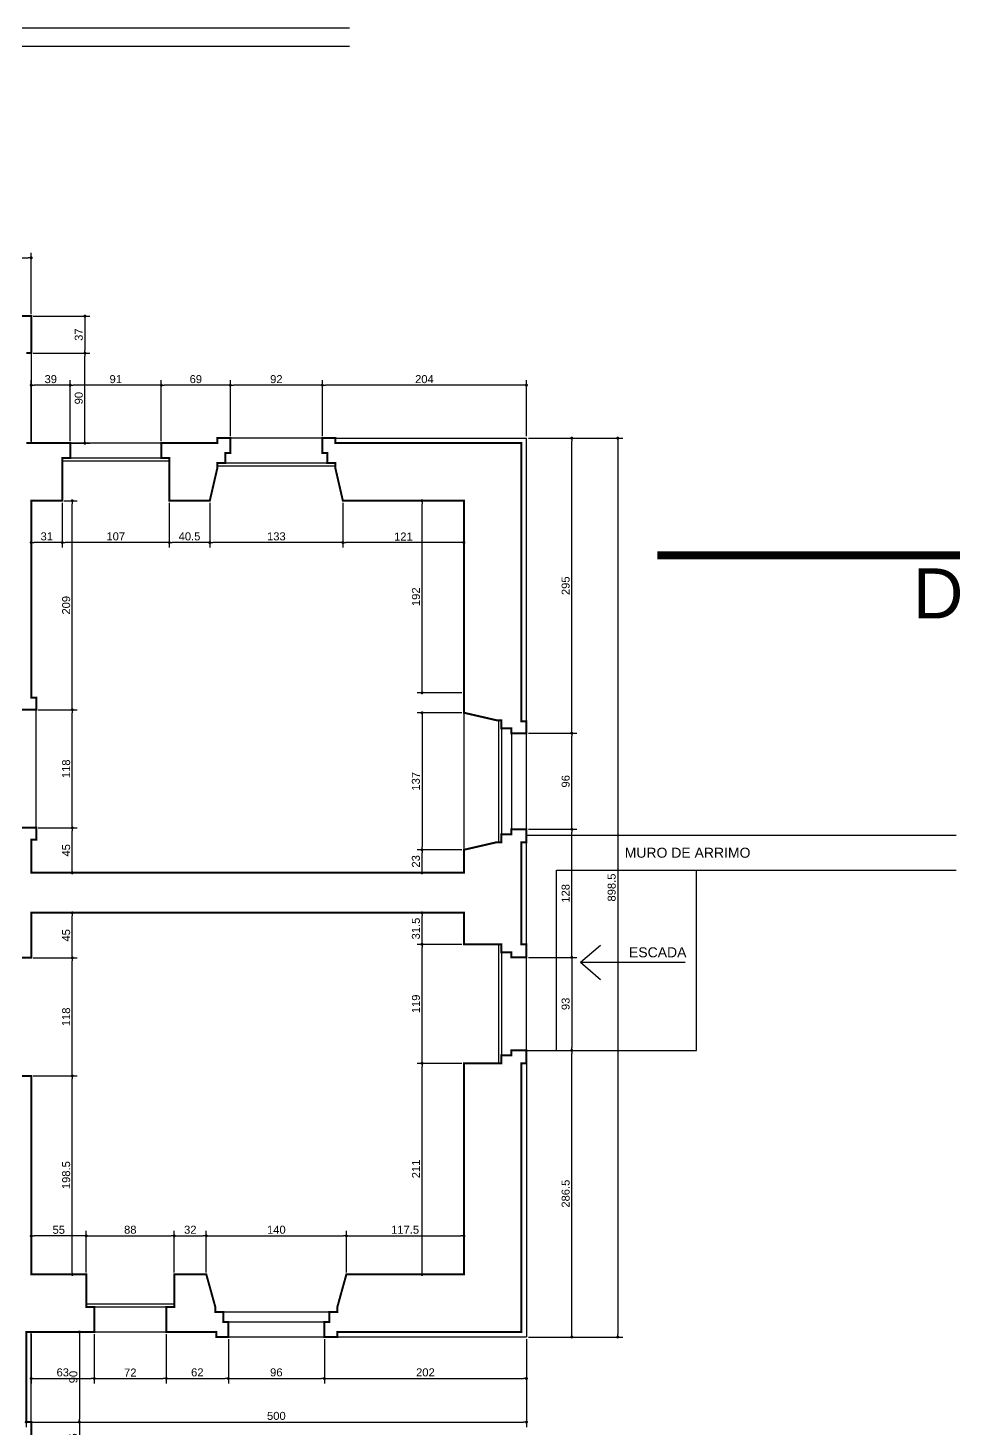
# Model space of a CAD drawing. Extents: x -6873 to 8611, y -8363 to -1732.
# Drawn here: x -4550 to -3615, y -5413 to -4013 of the extents above; entities that cross this region are included whole.
import ezdxf

# ---------------------------------------------------------------- set-up
doc = ezdxf.new("R2010")
doc.units = 0
doc.header["$PDMODE"] = 35
doc.linetypes.add('CENTER2', pattern=[28.575, 19.05, -3.175, 3.175, -3.175])
doc.layers.get('0').update_dxf_attribs({"linetype": 'CONTINUOUS'})
doc.layers.get('DEFPOINTS').update_dxf_attribs({"linetype": 'CONTINUOUS'})
for name, color, linetype in [('COTA', 7, 'CONTINUOUS'), ('PAREDE', 7, 'CONTINUOUS'), ('PAREDE_FINA', 7, 'CONTINUOUS')]:
    doc.layers.add(name, color=color, linetype=linetype)
doc.styles.add('TEXTO', font='ARIAL.TTF')
doc.dimstyles.new('COTA', dxfattribs={"dimtxt": 8, "dimasz": 3, "dimexe": 5, "dimexo": 2, "dimgap": 2, "dimtad": 1, "dimdec": 1, "dimtxsty": 'TEXTO', "dimblk1": 'DOT', "dimblk2": 'DOT', "dimsah": 1, "dimcen": 0, "dimclrd": 256, "dimclre": 256, "dimclrt": 256, "dimazin": 3, "dimtfac": 1, "dimtdec": 4, "dimtmove": 0, "dimatfit": 3, "dimtolj": 1, "dimtzin": 0})

# ---------------------------------------------------------------- blocks, each defined once
blk = doc.blocks.new('_DOT')
at = {"color": 0, "linetype": 'BYBLOCK'}
blk.add_line((-0.5, 0), (-1, 0), dxfattribs=at)
at = {"color": 0, "linetype": 'BYBLOCK', "const_width": 0.5}
blk.add_lwpolyline([(-0.25, 0, 1), (0.25, 0, 1)], format="xyb", close=True, dxfattribs=at)
blk = doc.blocks.new('*D27')
at = {"layer": 'COTA'}
for p, q in [((-4547.1, -5318.7), (-4547.1, -5368.2)), ((-4484.1, -5318.7), (-4484.1, -5368.2)), ((-4544.1, -5363.2), (-4487.1, -5363.2))]:
    blk.add_line(p, q, dxfattribs=at)
at = {"layer": 'DEFPOINTS', "color": 0}
for p in [(-4547.1, -5316.7), (-4484.1, -5316.7), (-4484.1, -5363.2)]:
    blk.add_point(p, dxfattribs=at)
at = {"layer": 'COTA', "xscale": 3, "yscale": 3, "zscale": 3, "rotation": 180}
blk.add_blockref('_DOT', (-4547.1, -5363.2), dxfattribs=at)
at = {"layer": 'COTA', "xscale": 3, "yscale": 3, "zscale": 3}
blk.add_blockref('_DOT', (-4484.1, -5363.2), dxfattribs=at)
at = {"layer": 'COTA', "insert": (-4515.6, -5357.1), "char_height": 8, "attachment_point": 5, "style": 'TEXTO'}
blk.add_mtext('\\A1;63', dxfattribs=at)
blk = doc.blocks.new('*D28')
at = {"layer": 'COTA'}
for p, q in [((-4484.1, -5318.7), (-4484.1, -5368.2)), ((-4412.1, -5318.7), (-4412.1, -5368.2)), ((-4481.1, -5363.2), (-4415.1, -5363.2))]:
    blk.add_line(p, q, dxfattribs=at)
at = {"layer": 'DEFPOINTS', "color": 0}
for p in [(-4484.1, -5316.7), (-4412.1, -5316.7), (-4412.1, -5363.2)]:
    blk.add_point(p, dxfattribs=at)
at = {"layer": 'COTA', "xscale": 3, "yscale": 3, "zscale": 3, "rotation": 180}
blk.add_blockref('_DOT', (-4484.1, -5363.2), dxfattribs=at)
at = {"layer": 'COTA', "xscale": 3, "yscale": 3, "zscale": 3}
blk.add_blockref('_DOT', (-4412.1, -5363.2), dxfattribs=at)
at = {"layer": 'COTA', "insert": (-4448.1, -5357.2), "char_height": 8, "attachment_point": 5, "style": 'TEXTO'}
blk.add_mtext('\\A1;72', dxfattribs=at)
blk = doc.blocks.new('*D29')
at = {"layer": 'COTA'}
for p, q in [((-4412.1, -5318.7), (-4412.1, -5368.2)), ((-4350.1, -5323.7), (-4350.1, -5368.2)), ((-4409.1, -5363.2), (-4353.1, -5363.2))]:
    blk.add_line(p, q, dxfattribs=at)
at = {"layer": 'DEFPOINTS', "color": 0}
for p in [(-4412.1, -5316.7), (-4350.1, -5321.7), (-4350.1, -5363.2)]:
    blk.add_point(p, dxfattribs=at)
at = {"layer": 'COTA', "xscale": 3, "yscale": 3, "zscale": 3, "rotation": 180}
blk.add_blockref('_DOT', (-4412.1, -5363.2), dxfattribs=at)
at = {"layer": 'COTA', "xscale": 3, "yscale": 3, "zscale": 3}
blk.add_blockref('_DOT', (-4350.1, -5363.2), dxfattribs=at)
at = {"layer": 'COTA', "insert": (-4381.1, -5357.1), "char_height": 8, "attachment_point": 5, "style": 'TEXTO'}
blk.add_mtext('\\A1;62', dxfattribs=at)
blk = doc.blocks.new('*D30')
at = {"layer": 'COTA'}
for p, q in [((-4350.1, -5323.7), (-4350.1, -5368.2)), ((-4254.1, -5323.7), (-4254.1, -5368.2)), ((-4347.1, -5363.2), (-4257.1, -5363.2))]:
    blk.add_line(p, q, dxfattribs=at)
at = {"layer": 'DEFPOINTS', "color": 0}
for p in [(-4350.1, -5321.7), (-4254.1, -5321.7), (-4254.1, -5363.2)]:
    blk.add_point(p, dxfattribs=at)
at = {"layer": 'COTA', "xscale": 3, "yscale": 3, "zscale": 3, "rotation": 180}
blk.add_blockref('_DOT', (-4350.1, -5363.2), dxfattribs=at)
at = {"layer": 'COTA', "xscale": 3, "yscale": 3, "zscale": 3}
blk.add_blockref('_DOT', (-4254.1, -5363.2), dxfattribs=at)
at = {"layer": 'COTA', "insert": (-4302.1, -5357.1), "char_height": 8, "attachment_point": 5, "style": 'TEXTO'}
blk.add_mtext('\\A1;96', dxfattribs=at)
blk = doc.blocks.new('*D31')
at = {"layer": 'COTA'}
for p, q in [((-4254.1, -5325.7), (-4254.1, -5368.2)), ((-4052.1, -5323.7), (-4052.1, -5368.2)), ((-4251.1, -5363.2), (-4055.1, -5363.2))]:
    blk.add_line(p, q, dxfattribs=at)
at = {"layer": 'DEFPOINTS', "color": 0}
for p in [(-4254.1, -5323.7), (-4052.1, -5321.7), (-4052.1, -5363.2)]:
    blk.add_point(p, dxfattribs=at)
at = {"layer": 'COTA', "xscale": 3, "yscale": 3, "zscale": 3, "rotation": 180}
blk.add_blockref('_DOT', (-4254.1, -5363.2), dxfattribs=at)
at = {"layer": 'COTA', "xscale": 3, "yscale": 3, "zscale": 3}
blk.add_blockref('_DOT', (-4052.1, -5363.2), dxfattribs=at)
at = {"layer": 'COTA', "insert": (-4153.1, -5357.1), "char_height": 8, "attachment_point": 5, "style": 'TEXTO'}
blk.add_mtext('\\A1;202', dxfattribs=at)
blk = doc.blocks.new('*D91')
at = {"layer": 'COTA'}
for p, q in [((-4545.1, -5060.7), (-4501.1, -5060.7)), ((-4506.1, -5256.2), (-4506.1, -5063.7)), ((-4545.1, -5259.2), (-4501.1, -5259.2))]:
    blk.add_line(p, q, dxfattribs=at)
at = {"layer": 'DEFPOINTS', "color": 0}
for p in [(-4547.1, -5060.7), (-4506.1, -5060.7), (-4547.1, -5259.2)]:
    blk.add_point(p, dxfattribs=at)
at = {"layer": 'COTA', "xscale": 3, "yscale": 3, "zscale": 3}
for p, rotation in [((-4506.1, -5060.7), 90), ((-4506.1, -5259.2), 270)]:
    blk.add_blockref('_DOT', p, dxfattribs=dict(at, rotation=rotation))
at = {"layer": 'COTA', "insert": (-4512.2, -5159.9), "char_height": 8, "attachment_point": 5, "rotation": 90, "style": 'TEXTO'}
blk.add_mtext('\\A1;198.5', dxfattribs=at)
blk = doc.blocks.new('*D92')
at = {"layer": 'COTA'}
for p, q in [((-4545.1, -4942.7), (-4501.1, -4942.7)), ((-4506.1, -5057.7), (-4506.1, -4945.7)), ((-4545.1, -5060.7), (-4501.1, -5060.7))]:
    blk.add_line(p, q, dxfattribs=at)
at = {"layer": 'DEFPOINTS', "color": 0}
for p in [(-4547.1, -4942.7), (-4506.1, -4942.7), (-4547.1, -5060.7)]:
    blk.add_point(p, dxfattribs=at)
at = {"layer": 'COTA', "xscale": 3, "yscale": 3, "zscale": 3}
for p, rotation in [((-4506.1, -4942.7), 90), ((-4506.1, -5060.7), 270)]:
    blk.add_blockref('_DOT', p, dxfattribs=dict(at, rotation=rotation))
at = {"layer": 'COTA', "insert": (-4512.2, -5001.7), "char_height": 8, "attachment_point": 5, "rotation": 90, "style": 'TEXTO'}
blk.add_mtext('\\A1;118', dxfattribs=at)
blk = doc.blocks.new('*D93')
at = {"layer": 'COTA'}
for p, q in [((-4545.1, -4897.7), (-4501.1, -4897.7)), ((-4506.1, -4939.7), (-4506.1, -4900.7)), ((-4545.1, -4942.7), (-4501.1, -4942.7))]:
    blk.add_line(p, q, dxfattribs=at)
at = {"layer": 'DEFPOINTS', "color": 0}
for p in [(-4547.1, -4897.7), (-4506.1, -4897.7), (-4547.1, -4942.7)]:
    blk.add_point(p, dxfattribs=at)
at = {"layer": 'COTA', "xscale": 3, "yscale": 3, "zscale": 3}
for p, rotation in [((-4506.1, -4897.7), 90), ((-4506.1, -4942.7), 270)]:
    blk.add_blockref('_DOT', p, dxfattribs=dict(at, rotation=rotation))
at = {"layer": 'COTA', "insert": (-4512.2, -4920.2), "char_height": 8, "attachment_point": 5, "rotation": 90, "style": 'TEXTO'}
blk.add_mtext('\\A1;45', dxfattribs=at)
blk = doc.blocks.new('*D94')
at = {"layer": 'COTA'}
for p, q in [((-4547.1, -5257.2), (-4547.1, -5215.6)), ((-4492.1, -5257.2), (-4492.1, -5215.6)), ((-4495.1, -5220.6), (-4544.1, -5220.6))]:
    blk.add_line(p, q, dxfattribs=at)
at = {"layer": 'DEFPOINTS', "color": 0}
for p in [(-4547.1, -5220.6), (-4547.1, -5259.2), (-4492.1, -5259.2)]:
    blk.add_point(p, dxfattribs=at)
at = {"layer": 'COTA', "xscale": 3, "yscale": 3, "zscale": 3, "rotation": 180}
blk.add_blockref('_DOT', (-4547.1, -5220.6), dxfattribs=at)
at = {"layer": 'COTA', "xscale": 3, "yscale": 3, "zscale": 3}
blk.add_blockref('_DOT', (-4492.1, -5220.6), dxfattribs=at)
at = {"layer": 'COTA', "insert": (-4519.6, -5214.6), "char_height": 8, "attachment_point": 5, "style": 'TEXTO'}
blk.add_mtext('\\A1;55', dxfattribs=at)
blk = doc.blocks.new('*D95')
at = {"layer": 'COTA'}
for p, q in [((-4492.1, -5257.2), (-4492.1, -5215.6)), ((-4404.1, -5257.2), (-4404.1, -5215.6)), ((-4489.1, -5220.6), (-4407.1, -5220.6))]:
    blk.add_line(p, q, dxfattribs=at)
at = {"layer": 'DEFPOINTS', "color": 0}
for p in [(-4404.1, -5220.6), (-4492.1, -5259.2), (-4404.1, -5259.2)]:
    blk.add_point(p, dxfattribs=at)
at = {"layer": 'COTA', "xscale": 3, "yscale": 3, "zscale": 3, "rotation": 180}
blk.add_blockref('_DOT', (-4492.1, -5220.6), dxfattribs=at)
at = {"layer": 'COTA', "xscale": 3, "yscale": 3, "zscale": 3}
blk.add_blockref('_DOT', (-4404.1, -5220.6), dxfattribs=at)
at = {"layer": 'COTA', "insert": (-4448.1, -5214.5), "char_height": 8, "attachment_point": 5, "style": 'TEXTO'}
blk.add_mtext('\\A1;88', dxfattribs=at)
blk = doc.blocks.new('*D96')
at = {"layer": 'COTA'}
for p, q in [((-4404.1, -5257.2), (-4404.1, -5215.6)), ((-4372.1, -5257.2), (-4372.1, -5215.6)), ((-4401.1, -5220.6), (-4375.1, -5220.6))]:
    blk.add_line(p, q, dxfattribs=at)
at = {"layer": 'DEFPOINTS', "color": 0}
for p in [(-4372.1, -5220.6), (-4404.1, -5259.2), (-4372.1, -5259.2)]:
    blk.add_point(p, dxfattribs=at)
at = {"layer": 'COTA', "xscale": 3, "yscale": 3, "zscale": 3, "rotation": 180}
blk.add_blockref('_DOT', (-4404.1, -5220.6), dxfattribs=at)
at = {"layer": 'COTA', "xscale": 3, "yscale": 3, "zscale": 3}
blk.add_blockref('_DOT', (-4372.1, -5220.6), dxfattribs=at)
at = {"layer": 'COTA', "insert": (-4388.1, -5214.5), "char_height": 8, "attachment_point": 5, "style": 'TEXTO'}
blk.add_mtext('\\A1;32', dxfattribs=at)
blk = doc.blocks.new('*D97')
at = {"layer": 'COTA'}
for p, q in [((-4372.1, -5257.2), (-4372.1, -5215.6)), ((-4232.1, -5257.2), (-4232.1, -5215.6)), ((-4369.1, -5220.6), (-4235.1, -5220.6))]:
    blk.add_line(p, q, dxfattribs=at)
at = {"layer": 'DEFPOINTS', "color": 0}
for p in [(-4232.1, -5220.6), (-4372.1, -5259.2), (-4232.1, -5259.2)]:
    blk.add_point(p, dxfattribs=at)
at = {"layer": 'COTA', "xscale": 3, "yscale": 3, "zscale": 3, "rotation": 180}
blk.add_blockref('_DOT', (-4372.1, -5220.6), dxfattribs=at)
at = {"layer": 'COTA', "xscale": 3, "yscale": 3, "zscale": 3}
blk.add_blockref('_DOT', (-4232.1, -5220.6), dxfattribs=at)
at = {"layer": 'COTA', "insert": (-4302.1, -5214.5), "char_height": 8, "attachment_point": 5, "style": 'TEXTO'}
blk.add_mtext('\\A1;140', dxfattribs=at)
blk = doc.blocks.new('*D98')
at = {"layer": 'COTA'}
for p, q in [((-4232.1, -5257.2), (-4232.1, -5215.6)), ((-4114.6, -5257.2), (-4114.6, -5215.6)), ((-4229.1, -5220.6), (-4117.6, -5220.6))]:
    blk.add_line(p, q, dxfattribs=at)
at = {"layer": 'DEFPOINTS', "color": 0}
for p in [(-4114.6, -5220.6), (-4232.1, -5259.2), (-4114.6, -5259.2)]:
    blk.add_point(p, dxfattribs=at)
at = {"layer": 'COTA', "xscale": 3, "yscale": 3, "zscale": 3, "rotation": 180}
blk.add_blockref('_DOT', (-4232.1, -5220.6), dxfattribs=at)
at = {"layer": 'COTA', "xscale": 3, "yscale": 3, "zscale": 3}
blk.add_blockref('_DOT', (-4114.6, -5220.6), dxfattribs=at)
at = {"layer": 'COTA', "insert": (-4173.4, -5214.5), "char_height": 8, "attachment_point": 5, "style": 'TEXTO'}
blk.add_mtext('\\A1;117.5', dxfattribs=at)
blk = doc.blocks.new('*D99')
at = {"layer": 'COTA'}
for p, q in [((-4116.6, -5048.2), (-4161.5, -5048.2)), ((-4156.5, -5256.2), (-4156.5, -5051.2)), ((-4116.6, -5259.2), (-4161.5, -5259.2))]:
    blk.add_line(p, q, dxfattribs=at)
at = {"layer": 'DEFPOINTS', "color": 0}
for p in [(-4156.5, -5048.2), (-4114.6, -5048.2), (-4114.6, -5259.2)]:
    blk.add_point(p, dxfattribs=at)
at = {"layer": 'COTA', "xscale": 3, "yscale": 3, "zscale": 3}
for p, rotation in [((-4156.5, -5048.2), 90), ((-4156.5, -5259.2), 270)]:
    blk.add_blockref('_DOT', p, dxfattribs=dict(at, rotation=rotation))
at = {"layer": 'COTA', "insert": (-4162.5, -5153.7), "char_height": 8, "attachment_point": 5, "rotation": 90, "style": 'TEXTO'}
blk.add_mtext('\\A1;211', dxfattribs=at)
blk = doc.blocks.new('*D100')
at = {"layer": 'COTA'}
for p, q in [((-4116.6, -4929.2), (-4161.5, -4929.2)), ((-4156.5, -5045.2), (-4156.5, -4932.2)), ((-4116.6, -5048.2), (-4161.5, -5048.2))]:
    blk.add_line(p, q, dxfattribs=at)
at = {"layer": 'DEFPOINTS', "color": 0}
for p in [(-4156.5, -4929.2), (-4114.6, -4929.2), (-4114.6, -5048.2)]:
    blk.add_point(p, dxfattribs=at)
at = {"layer": 'COTA', "xscale": 3, "yscale": 3, "zscale": 3}
for p, rotation in [((-4156.5, -4929.2), 90), ((-4156.5, -5048.2), 270)]:
    blk.add_blockref('_DOT', p, dxfattribs=dict(at, rotation=rotation))
at = {"layer": 'COTA', "insert": (-4162.5, -4988.7), "char_height": 8, "attachment_point": 5, "rotation": 90, "style": 'TEXTO'}
blk.add_mtext('\\A1;119', dxfattribs=at)
blk = doc.blocks.new('*D101')
at = {"layer": 'COTA'}
for p, q in [((-4116.6, -4897.7), (-4161.5, -4897.7)), ((-4156.5, -4926.2), (-4156.5, -4900.7)), ((-4116.6, -4929.2), (-4161.5, -4929.2))]:
    blk.add_line(p, q, dxfattribs=at)
at = {"layer": 'DEFPOINTS', "color": 0}
for p in [(-4156.5, -4897.7), (-4114.6, -4897.7), (-4114.6, -4929.2)]:
    blk.add_point(p, dxfattribs=at)
at = {"layer": 'COTA', "xscale": 3, "yscale": 3, "zscale": 3}
for p, rotation in [((-4156.5, -4897.7), 90), ((-4156.5, -4929.2), 270)]:
    blk.add_blockref('_DOT', p, dxfattribs=dict(at, rotation=rotation))
at = {"layer": 'COTA', "insert": (-4162.6, -4913.4), "char_height": 8, "attachment_point": 5, "rotation": 90, "style": 'TEXTO'}
blk.add_mtext('\\A1;31.5', dxfattribs=at)
blk = doc.blocks.new('*D102')
at = {"layer": 'COTA'}
for p, q in [((-4583.1, -4299.2), (-4583.1, -4237.9)), ((-4547.1, -4299.2), (-4547.1, -4237.9)), ((-4580.1, -4242.9), (-4550.1, -4242.9))]:
    blk.add_line(p, q, dxfattribs=at)
at = {"layer": 'DEFPOINTS', "color": 0}
for p in [(-4547.1, -4242.9), (-4583.1, -4301.2), (-4547.1, -4301.2)]:
    blk.add_point(p, dxfattribs=at)
at = {"layer": 'COTA', "xscale": 3, "yscale": 3, "zscale": 3, "rotation": 180}
blk.add_blockref('_DOT', (-4583.1, -4242.9), dxfattribs=at)
at = {"layer": 'COTA', "xscale": 3, "yscale": 3, "zscale": 3}
blk.add_blockref('_DOT', (-4547.1, -4242.9), dxfattribs=at)
at = {"layer": 'COTA', "insert": (-4565.1, -4236.8), "char_height": 8, "attachment_point": 5, "style": 'TEXTO'}
blk.add_mtext('\\A1;36', dxfattribs=at)
blk = doc.blocks.new('*D103')
at = {"layer": 'COTA'}
for p, q in [((-4545.1, -4301.2), (-4488.5, -4301.2)), ((-4493.5, -4304.2), (-4493.5, -4335.2)), ((-4545.1, -4338.2), (-4488.5, -4338.2))]:
    blk.add_line(p, q, dxfattribs=at)
at = {"layer": 'DEFPOINTS', "color": 0}
for p in [(-4547.1, -4301.2), (-4547.1, -4338.2), (-4493.5, -4338.2)]:
    blk.add_point(p, dxfattribs=at)
at = {"layer": 'COTA', "xscale": 3, "yscale": 3, "zscale": 3}
for p, rotation in [((-4493.5, -4301.2), 90), ((-4493.5, -4338.2), 270)]:
    blk.add_blockref('_DOT', p, dxfattribs=dict(at, rotation=rotation))
at = {"layer": 'COTA', "insert": (-4499.6, -4319.7), "char_height": 8, "attachment_point": 5, "rotation": 90, "style": 'TEXTO'}
blk.add_mtext('\\A1;37', dxfattribs=at)
blk = doc.blocks.new('*D104')
at = {"layer": 'COTA'}
for p, q in [((-4545.1, -4338.2), (-4488.5, -4338.2)), ((-4493.5, -4425.2), (-4493.5, -4341.2)), ((-4545.1, -4428.2), (-4488.5, -4428.2))]:
    blk.add_line(p, q, dxfattribs=at)
at = {"layer": 'DEFPOINTS', "color": 0}
for p in [(-4547.1, -4338.2), (-4493.5, -4338.2), (-4547.1, -4428.2)]:
    blk.add_point(p, dxfattribs=at)
at = {"layer": 'COTA', "xscale": 3, "yscale": 3, "zscale": 3}
for p, rotation in [((-4493.5, -4338.2), 90), ((-4493.5, -4428.2), 270)]:
    blk.add_blockref('_DOT', p, dxfattribs=dict(at, rotation=rotation))
at = {"layer": 'COTA', "insert": (-4499.6, -4383.2), "char_height": 8, "attachment_point": 5, "rotation": 90, "style": 'TEXTO'}
blk.add_mtext('\\A1;90', dxfattribs=at)
blk = doc.blocks.new('*D106')
at = {"layer": 'COTA'}
for p, q in [((-4545.1, -5316.7), (-4494, -5316.7)), ((-4499, -5319.7), (-4499, -5403.7)), ((-4545.1, -5406.7), (-4494, -5406.7))]:
    blk.add_line(p, q, dxfattribs=at)
at = {"layer": 'DEFPOINTS', "color": 0}
for p in [(-4547.1, -5316.7), (-4547.1, -5406.7), (-4499, -5406.7)]:
    blk.add_point(p, dxfattribs=at)
at = {"layer": 'COTA', "xscale": 3, "yscale": 3, "zscale": 3}
for p, rotation in [((-4499, -5316.7), 90), ((-4499, -5406.7), 270)]:
    blk.add_blockref('_DOT', p, dxfattribs=dict(at, rotation=rotation))
at = {"layer": 'COTA', "insert": (-4505, -5361.7), "char_height": 8, "attachment_point": 5, "rotation": 90, "style": 'TEXTO'}
blk.add_mtext('\\A1;90', dxfattribs=at)
blk = doc.blocks.new('*D107')
at = {"layer": 'COTA'}
for p, q in [((-4545.1, -5406.7), (-4494, -5406.7)), ((-4499, -5409.7), (-4499, -5438.7)), ((-4545.1, -5441.7), (-4494, -5441.7))]:
    blk.add_line(p, q, dxfattribs=at)
at = {"layer": 'DEFPOINTS', "color": 0}
for p in [(-4547.1, -5406.7), (-4547.1, -5441.7), (-4499, -5441.7)]:
    blk.add_point(p, dxfattribs=at)
at = {"layer": 'COTA', "xscale": 3, "yscale": 3, "zscale": 3}
for p, rotation in [((-4499, -5406.7), 90), ((-4499, -5441.7), 270)]:
    blk.add_blockref('_DOT', p, dxfattribs=dict(at, rotation=rotation))
at = {"layer": 'COTA', "insert": (-4505, -5424.2), "char_height": 8, "attachment_point": 5, "rotation": 90, "style": 'TEXTO'}
blk.add_mtext('\\A1;35', dxfattribs=at)
blk = doc.blocks.new('*D109')
at = {"layer": 'COTA'}
for p, q in [((-4050.1, -5035.2), (-4001.8, -5035.2)), ((-4006.8, -5318.7), (-4006.8, -5038.2)), ((-4050.1, -5321.7), (-4001.8, -5321.7))]:
    blk.add_line(p, q, dxfattribs=at)
at = {"layer": 'DEFPOINTS', "color": 0}
for p in [(-4052.1, -5035.2), (-4006.8, -5035.2), (-4052.1, -5321.7)]:
    blk.add_point(p, dxfattribs=at)
at = {"layer": 'COTA', "xscale": 3, "yscale": 3, "zscale": 3}
for p, rotation in [((-4006.8, -5035.2), 90), ((-4006.8, -5321.7), 270)]:
    blk.add_blockref('_DOT', p, dxfattribs=dict(at, rotation=rotation))
at = {"layer": 'COTA', "insert": (-4012.9, -5178.4), "char_height": 8, "attachment_point": 5, "rotation": 90, "style": 'TEXTO'}
blk.add_mtext('\\A1;286.5', dxfattribs=at)
blk = doc.blocks.new('*D110')
at = {"layer": 'COTA'}
for p, q in [((-4050.1, -4942.2), (-4001.8, -4942.2)), ((-4006.8, -4945.2), (-4006.8, -5032.2)), ((-4050.1, -5035.2), (-4001.8, -5035.2))]:
    blk.add_line(p, q, dxfattribs=at)
at = {"layer": 'DEFPOINTS', "color": 0}
for p in [(-4052.1, -4942.2), (-4052.1, -5035.2), (-4006.8, -5035.2)]:
    blk.add_point(p, dxfattribs=at)
at = {"layer": 'COTA', "xscale": 3, "yscale": 3, "zscale": 3}
for p, rotation in [((-4006.8, -4942.2), 90), ((-4006.8, -5035.2), 270)]:
    blk.add_blockref('_DOT', p, dxfattribs=dict(at, rotation=rotation))
at = {"layer": 'COTA', "insert": (-4012.9, -4988.7), "char_height": 8, "attachment_point": 5, "rotation": 90, "style": 'TEXTO'}
blk.add_mtext('\\A1;93', dxfattribs=at)
blk = doc.blocks.new('*D111')
at = {"layer": 'COTA'}
for p, q in [((-4050.1, -4814.2), (-4001.8, -4814.2)), ((-4006.8, -4939.2), (-4006.8, -4817.2)), ((-4050.1, -4942.2), (-4001.8, -4942.2))]:
    blk.add_line(p, q, dxfattribs=at)
at = {"layer": 'DEFPOINTS', "color": 0}
for p in [(-4052.1, -4814.2), (-4006.8, -4814.2), (-4052.1, -4942.2)]:
    blk.add_point(p, dxfattribs=at)
at = {"layer": 'COTA', "xscale": 3, "yscale": 3, "zscale": 3}
for p, rotation in [((-4006.8, -4814.2), 90), ((-4006.8, -4942.2), 270)]:
    blk.add_blockref('_DOT', p, dxfattribs=dict(at, rotation=rotation))
at = {"layer": 'COTA', "insert": (-4012.9, -4878.2), "char_height": 8, "attachment_point": 5, "rotation": 90, "style": 'TEXTO'}
blk.add_mtext('\\A1;128', dxfattribs=at)
blk = doc.blocks.new('*D112')
at = {"layer": 'COTA'}
for p, q in [((-4050.1, -4718.2), (-4001.8, -4718.2)), ((-4006.8, -4811.2), (-4006.8, -4721.2)), ((-4050.1, -4814.2), (-4001.8, -4814.2))]:
    blk.add_line(p, q, dxfattribs=at)
at = {"layer": 'DEFPOINTS', "color": 0}
for p in [(-4052.1, -4718.2), (-4006.8, -4718.2), (-4052.1, -4814.2)]:
    blk.add_point(p, dxfattribs=at)
at = {"layer": 'COTA', "xscale": 3, "yscale": 3, "zscale": 3}
for p, rotation in [((-4006.8, -4718.2), 90), ((-4006.8, -4814.2), 270)]:
    blk.add_blockref('_DOT', p, dxfattribs=dict(at, rotation=rotation))
at = {"layer": 'COTA', "insert": (-4012.9, -4766.2), "char_height": 8, "attachment_point": 5, "rotation": 90, "style": 'TEXTO'}
blk.add_mtext('\\A1;96', dxfattribs=at)
blk = doc.blocks.new('*D113')
at = {"layer": 'COTA'}
for p, q in [((-4050.1, -4423.2), (-4001.8, -4423.2)), ((-4006.8, -4715.2), (-4006.8, -4426.2)), ((-4050.1, -4718.2), (-4001.8, -4718.2))]:
    blk.add_line(p, q, dxfattribs=at)
at = {"layer": 'DEFPOINTS', "color": 0}
for p in [(-4052.1, -4423.2), (-4006.8, -4423.2), (-4052.1, -4718.2)]:
    blk.add_point(p, dxfattribs=at)
at = {"layer": 'COTA', "xscale": 3, "yscale": 3, "zscale": 3}
for p, rotation in [((-4006.8, -4423.2), 90), ((-4006.8, -4718.2), 270)]:
    blk.add_blockref('_DOT', p, dxfattribs=dict(at, rotation=rotation))
at = {"layer": 'COTA', "insert": (-4012.9, -4570.7), "char_height": 8, "attachment_point": 5, "rotation": 90, "style": 'TEXTO'}
blk.add_mtext('\\A1;295', dxfattribs=at)
blk = doc.blocks.new('*D114')
at = {"layer": 'COTA'}
for p, q in [((-4256.1, -4421.2), (-4256.1, -4365.2)), ((-4052.1, -4421.2), (-4052.1, -4365.2)), ((-4055.1, -4370.2), (-4253.1, -4370.2))]:
    blk.add_line(p, q, dxfattribs=at)
at = {"layer": 'DEFPOINTS', "color": 0}
for p in [(-4256.1, -4370.2), (-4256.1, -4423.2), (-4052.1, -4423.2)]:
    blk.add_point(p, dxfattribs=at)
at = {"layer": 'COTA', "xscale": 3, "yscale": 3, "zscale": 3, "rotation": 180}
blk.add_blockref('_DOT', (-4256.1, -4370.2), dxfattribs=at)
at = {"layer": 'COTA', "xscale": 3, "yscale": 3, "zscale": 3}
blk.add_blockref('_DOT', (-4052.1, -4370.2), dxfattribs=at)
at = {"layer": 'COTA', "insert": (-4154.1, -4364.2), "char_height": 8, "attachment_point": 5, "style": 'TEXTO'}
blk.add_mtext('\\A1;204', dxfattribs=at)
blk = doc.blocks.new('*D115')
at = {"layer": 'COTA'}
for p, q in [((-4348.1, -4421.2), (-4348.1, -4365.2)), ((-4256.1, -4421.2), (-4256.1, -4365.2)), ((-4259.1, -4370.2), (-4345.1, -4370.2))]:
    blk.add_line(p, q, dxfattribs=at)
at = {"layer": 'DEFPOINTS', "color": 0}
for p in [(-4348.1, -4370.2), (-4348.1, -4423.2), (-4256.1, -4423.2)]:
    blk.add_point(p, dxfattribs=at)
at = {"layer": 'COTA', "xscale": 3, "yscale": 3, "zscale": 3, "rotation": 180}
blk.add_blockref('_DOT', (-4348.1, -4370.2), dxfattribs=at)
at = {"layer": 'COTA', "xscale": 3, "yscale": 3, "zscale": 3}
blk.add_blockref('_DOT', (-4256.1, -4370.2), dxfattribs=at)
at = {"layer": 'COTA', "insert": (-4302.1, -4364.2), "char_height": 8, "attachment_point": 5, "style": 'TEXTO'}
blk.add_mtext('\\A1;92', dxfattribs=at)
blk = doc.blocks.new('*D116')
at = {"layer": 'COTA'}
for p, q in [((-4417.1, -4426.2), (-4417.1, -4365.2)), ((-4348.1, -4421.2), (-4348.1, -4365.2)), ((-4351.1, -4370.2), (-4414.1, -4370.2))]:
    blk.add_line(p, q, dxfattribs=at)
at = {"layer": 'DEFPOINTS', "color": 0}
for p in [(-4417.1, -4370.2), (-4417.1, -4428.2), (-4348.1, -4423.2)]:
    blk.add_point(p, dxfattribs=at)
at = {"layer": 'COTA', "xscale": 3, "yscale": 3, "zscale": 3, "rotation": 180}
blk.add_blockref('_DOT', (-4417.1, -4370.2), dxfattribs=at)
at = {"layer": 'COTA', "xscale": 3, "yscale": 3, "zscale": 3}
blk.add_blockref('_DOT', (-4348.1, -4370.2), dxfattribs=at)
at = {"layer": 'COTA', "insert": (-4382.6, -4364.2), "char_height": 8, "attachment_point": 5, "style": 'TEXTO'}
blk.add_mtext('\\A1;69', dxfattribs=at)
blk = doc.blocks.new('*D117')
at = {"layer": 'COTA'}
for p, q in [((-4508.1, -4426.2), (-4508.1, -4365.2)), ((-4417.1, -4426.2), (-4417.1, -4365.2)), ((-4420.1, -4370.2), (-4505.1, -4370.2))]:
    blk.add_line(p, q, dxfattribs=at)
at = {"layer": 'DEFPOINTS', "color": 0}
for p in [(-4508.1, -4370.2), (-4508.1, -4428.2), (-4417.1, -4428.2)]:
    blk.add_point(p, dxfattribs=at)
at = {"layer": 'COTA', "xscale": 3, "yscale": 3, "zscale": 3, "rotation": 180}
blk.add_blockref('_DOT', (-4508.1, -4370.2), dxfattribs=at)
at = {"layer": 'COTA', "xscale": 3, "yscale": 3, "zscale": 3}
blk.add_blockref('_DOT', (-4417.1, -4370.2), dxfattribs=at)
at = {"layer": 'COTA', "insert": (-4462.6, -4364.2), "char_height": 8, "attachment_point": 5, "style": 'TEXTO'}
blk.add_mtext('\\A1;91', dxfattribs=at)
blk = doc.blocks.new('*D118')
at = {"layer": 'COTA'}
for p, q in [((-4547.1, -4426.2), (-4547.1, -4365.2)), ((-4508.1, -4426.2), (-4508.1, -4365.2)), ((-4511.1, -4370.2), (-4544.1, -4370.2))]:
    blk.add_line(p, q, dxfattribs=at)
at = {"layer": 'DEFPOINTS', "color": 0}
for p in [(-4547.1, -4370.2), (-4547.1, -4428.2), (-4508.1, -4428.2)]:
    blk.add_point(p, dxfattribs=at)
at = {"layer": 'COTA', "xscale": 3, "yscale": 3, "zscale": 3, "rotation": 180}
blk.add_blockref('_DOT', (-4547.1, -4370.2), dxfattribs=at)
at = {"layer": 'COTA', "xscale": 3, "yscale": 3, "zscale": 3}
blk.add_blockref('_DOT', (-4508.1, -4370.2), dxfattribs=at)
at = {"layer": 'COTA', "insert": (-4527.6, -4364.2), "char_height": 8, "attachment_point": 5, "style": 'TEXTO'}
blk.add_mtext('\\A1;39', dxfattribs=at)
blk = doc.blocks.new('*D119')
at = {"layer": 'COTA'}
for p, q in [((-4116.6, -4834.7), (-4161.5, -4834.7)), ((-4156.5, -4854.7), (-4156.5, -4837.7)), ((-4116.6, -4857.7), (-4161.5, -4857.7))]:
    blk.add_line(p, q, dxfattribs=at)
at = {"layer": 'DEFPOINTS', "color": 0}
for p in [(-4156.5, -4834.7), (-4114.6, -4834.7), (-4114.6, -4857.7)]:
    blk.add_point(p, dxfattribs=at)
at = {"layer": 'COTA', "xscale": 3, "yscale": 3, "zscale": 3}
for p, rotation in [((-4156.5, -4834.7), 90), ((-4156.5, -4857.7), 270)]:
    blk.add_blockref('_DOT', p, dxfattribs=dict(at, rotation=rotation))
at = {"layer": 'COTA', "insert": (-4162.6, -4846.2), "char_height": 8, "attachment_point": 5, "rotation": 90, "style": 'TEXTO'}
blk.add_mtext('\\A1;23', dxfattribs=at)
blk = doc.blocks.new('*D120')
at = {"layer": 'COTA'}
for p, q in [((-4116.6, -4697.7), (-4161.5, -4697.7)), ((-4156.5, -4700.7), (-4156.5, -4831.7)), ((-4116.6, -4834.7), (-4161.5, -4834.7))]:
    blk.add_line(p, q, dxfattribs=at)
at = {"layer": 'DEFPOINTS', "color": 0}
for p in [(-4114.6, -4697.7), (-4156.5, -4834.7), (-4114.6, -4834.7)]:
    blk.add_point(p, dxfattribs=at)
at = {"layer": 'COTA', "xscale": 3, "yscale": 3, "zscale": 3}
for p, rotation in [((-4156.5, -4697.7), 90), ((-4156.5, -4834.7), 270)]:
    blk.add_blockref('_DOT', p, dxfattribs=dict(at, rotation=rotation))
at = {"layer": 'COTA', "insert": (-4162.6, -4766.2), "char_height": 8, "attachment_point": 5, "rotation": 90, "style": 'TEXTO'}
blk.add_mtext('\\A1;137', dxfattribs=at)
blk = doc.blocks.new('*D121')
at = {"layer": 'COTA'}
for p, q in [((-4116.6, -4485.7), (-4161.5, -4485.7)), ((-4156.5, -4674.7), (-4156.5, -4488.7)), ((-4116.6, -4677.7), (-4161.5, -4677.7))]:
    blk.add_line(p, q, dxfattribs=at)
at = {"layer": 'DEFPOINTS', "color": 0}
for p in [(-4156.5, -4485.7), (-4114.6, -4485.7), (-4114.6, -4677.7)]:
    blk.add_point(p, dxfattribs=at)
at = {"layer": 'COTA', "xscale": 3, "yscale": 3, "zscale": 3}
for p, rotation in [((-4156.5, -4485.7), 90), ((-4156.5, -4677.7), 270)]:
    blk.add_blockref('_DOT', p, dxfattribs=dict(at, rotation=rotation))
at = {"layer": 'COTA', "insert": (-4162.5, -4581.7), "char_height": 8, "attachment_point": 5, "rotation": 90, "style": 'TEXTO'}
blk.add_mtext('\\A1;192', dxfattribs=at)
blk = doc.blocks.new('*D122')
at = {"layer": 'COTA'}
for p, q in [((-4235.6, -4487.7), (-4235.6, -4532.5)), ((-4114.6, -4487.7), (-4114.6, -4532.5)), ((-4117.6, -4527.5), (-4232.6, -4527.5))]:
    blk.add_line(p, q, dxfattribs=at)
at = {"layer": 'DEFPOINTS', "color": 0}
for p in [(-4235.6, -4485.7), (-4114.6, -4485.7), (-4235.6, -4527.5)]:
    blk.add_point(p, dxfattribs=at)
at = {"layer": 'COTA', "xscale": 3, "yscale": 3, "zscale": 3, "rotation": 180}
blk.add_blockref('_DOT', (-4235.6, -4527.5), dxfattribs=at)
at = {"layer": 'COTA', "xscale": 3, "yscale": 3, "zscale": 3}
blk.add_blockref('_DOT', (-4114.6, -4527.5), dxfattribs=at)
at = {"layer": 'COTA', "insert": (-4175.1, -4521.5), "char_height": 8, "attachment_point": 5, "style": 'TEXTO'}
blk.add_mtext('\\A1;121', dxfattribs=at)
blk = doc.blocks.new('*D123')
at = {"layer": 'COTA'}
for p, q in [((-4368.6, -4487.7), (-4368.6, -4532.5)), ((-4235.6, -4487.7), (-4235.6, -4532.5)), ((-4238.6, -4527.5), (-4365.6, -4527.5))]:
    blk.add_line(p, q, dxfattribs=at)
at = {"layer": 'DEFPOINTS', "color": 0}
for p in [(-4368.6, -4485.7), (-4235.6, -4485.7), (-4368.6, -4527.5)]:
    blk.add_point(p, dxfattribs=at)
at = {"layer": 'COTA', "xscale": 3, "yscale": 3, "zscale": 3, "rotation": 180}
blk.add_blockref('_DOT', (-4368.6, -4527.5), dxfattribs=at)
at = {"layer": 'COTA', "xscale": 3, "yscale": 3, "zscale": 3}
blk.add_blockref('_DOT', (-4235.6, -4527.5), dxfattribs=at)
at = {"layer": 'COTA', "insert": (-4302.1, -4521.4), "char_height": 8, "attachment_point": 5, "style": 'TEXTO'}
blk.add_mtext('\\A1;133', dxfattribs=at)
blk = doc.blocks.new('*D124')
at = {"layer": 'COTA'}
for p, q in [((-4409.1, -4487.7), (-4409.1, -4532.5)), ((-4368.6, -4487.7), (-4368.6, -4532.5)), ((-4371.6, -4527.5), (-4406.1, -4527.5))]:
    blk.add_line(p, q, dxfattribs=at)
at = {"layer": 'DEFPOINTS', "color": 0}
for p in [(-4409.1, -4485.7), (-4368.6, -4485.7), (-4409.1, -4527.5)]:
    blk.add_point(p, dxfattribs=at)
at = {"layer": 'COTA', "xscale": 3, "yscale": 3, "zscale": 3, "rotation": 180}
blk.add_blockref('_DOT', (-4409.1, -4527.5), dxfattribs=at)
at = {"layer": 'COTA', "xscale": 3, "yscale": 3, "zscale": 3}
blk.add_blockref('_DOT', (-4368.6, -4527.5), dxfattribs=at)
at = {"layer": 'COTA', "insert": (-4388.9, -4521.4), "char_height": 8, "attachment_point": 5, "style": 'TEXTO'}
blk.add_mtext('\\A1;40.5', dxfattribs=at)
blk = doc.blocks.new('*D125')
at = {"layer": 'COTA'}
for p, q in [((-4516.1, -4487.7), (-4516.1, -4532.5)), ((-4409.1, -4487.7), (-4409.1, -4532.5)), ((-4412.1, -4527.5), (-4513.1, -4527.5))]:
    blk.add_line(p, q, dxfattribs=at)
at = {"layer": 'DEFPOINTS', "color": 0}
for p in [(-4516.1, -4485.7), (-4409.1, -4485.7), (-4516.1, -4527.5)]:
    blk.add_point(p, dxfattribs=at)
at = {"layer": 'COTA', "xscale": 3, "yscale": 3, "zscale": 3, "rotation": 180}
blk.add_blockref('_DOT', (-4516.1, -4527.5), dxfattribs=at)
at = {"layer": 'COTA', "xscale": 3, "yscale": 3, "zscale": 3}
blk.add_blockref('_DOT', (-4409.1, -4527.5), dxfattribs=at)
at = {"layer": 'COTA', "insert": (-4462.6, -4521.4), "char_height": 8, "attachment_point": 5, "style": 'TEXTO'}
blk.add_mtext('\\A1;107', dxfattribs=at)
blk = doc.blocks.new('*D126')
at = {"layer": 'COTA'}
for p, q in [((-4547.1, -4487.7), (-4547.1, -4532.5)), ((-4516.1, -4487.7), (-4516.1, -4532.5)), ((-4519.1, -4527.5), (-4544.1, -4527.5))]:
    blk.add_line(p, q, dxfattribs=at)
at = {"layer": 'DEFPOINTS', "color": 0}
for p in [(-4547.1, -4485.7), (-4516.1, -4485.7), (-4547.1, -4527.5)]:
    blk.add_point(p, dxfattribs=at)
at = {"layer": 'COTA', "xscale": 3, "yscale": 3, "zscale": 3, "rotation": 180}
blk.add_blockref('_DOT', (-4547.1, -4527.5), dxfattribs=at)
at = {"layer": 'COTA', "xscale": 3, "yscale": 3, "zscale": 3}
blk.add_blockref('_DOT', (-4516.1, -4527.5), dxfattribs=at)
at = {"layer": 'COTA', "insert": (-4531.6, -4521.4), "char_height": 8, "attachment_point": 5, "style": 'TEXTO'}
blk.add_mtext('\\A1;31', dxfattribs=at)
blk = doc.blocks.new('*D130')
at = {"layer": 'COTA'}
for p, q in [((-4540.1, -4812.7), (-4501.1, -4812.7)), ((-4506.1, -4854.7), (-4506.1, -4815.7)), ((-4545.1, -4857.7), (-4501.1, -4857.7))]:
    blk.add_line(p, q, dxfattribs=at)
at = {"layer": 'DEFPOINTS', "color": 0}
for p in [(-4542.1, -4812.7), (-4506.1, -4812.7), (-4547.1, -4857.7)]:
    blk.add_point(p, dxfattribs=at)
at = {"layer": 'COTA', "xscale": 3, "yscale": 3, "zscale": 3}
for p, rotation in [((-4506.1, -4812.7), 90), ((-4506.1, -4857.7), 270)]:
    blk.add_blockref('_DOT', p, dxfattribs=dict(at, rotation=rotation))
at = {"layer": 'COTA', "insert": (-4512.2, -4835.2), "char_height": 8, "attachment_point": 5, "rotation": 90, "style": 'TEXTO'}
blk.add_mtext('\\A1;45', dxfattribs=at)
blk = doc.blocks.new('*D131')
at = {"layer": 'COTA'}
for p, q in [((-4540.1, -4694.7), (-4501.1, -4694.7)), ((-4506.1, -4809.7), (-4506.1, -4697.7)), ((-4540.1, -4812.7), (-4501.1, -4812.7))]:
    blk.add_line(p, q, dxfattribs=at)
at = {"layer": 'DEFPOINTS', "color": 0}
for p in [(-4542.1, -4694.7), (-4506.1, -4694.7), (-4542.1, -4812.7)]:
    blk.add_point(p, dxfattribs=at)
at = {"layer": 'COTA', "xscale": 3, "yscale": 3, "zscale": 3}
for p, rotation in [((-4506.1, -4694.7), 90), ((-4506.1, -4812.7), 270)]:
    blk.add_blockref('_DOT', p, dxfattribs=dict(at, rotation=rotation))
at = {"layer": 'COTA', "insert": (-4512.2, -4753.7), "char_height": 8, "attachment_point": 5, "rotation": 90, "style": 'TEXTO'}
blk.add_mtext('\\A1;118', dxfattribs=at)
blk = doc.blocks.new('*D132')
at = {"layer": 'COTA'}
for p, q in [((-4514.1, -4485.7), (-4501.1, -4485.7)), ((-4506.1, -4691.7), (-4506.1, -4488.7)), ((-4540.1, -4694.7), (-4501.1, -4694.7))]:
    blk.add_line(p, q, dxfattribs=at)
at = {"layer": 'DEFPOINTS', "color": 0}
for p in [(-4516.1, -4485.7), (-4506.1, -4485.7), (-4542.1, -4694.7)]:
    blk.add_point(p, dxfattribs=at)
at = {"layer": 'COTA', "xscale": 3, "yscale": 3, "zscale": 3}
for p, rotation in [((-4506.1, -4485.7), 90), ((-4506.1, -4694.7), 270)]:
    blk.add_blockref('_DOT', p, dxfattribs=dict(at, rotation=rotation))
at = {"layer": 'COTA', "insert": (-4512.2, -4590.2), "char_height": 8, "attachment_point": 5, "rotation": 90, "style": 'TEXTO'}
blk.add_mtext('\\A1;209', dxfattribs=at)
blk = doc.blocks.new('*D136')
at = {"layer": 'COTA'}
for p, q in [((-4050.1, -4423.2), (-3955.8, -4423.2)), ((-3960.8, -4426.2), (-3960.8, -5318.7)), ((-4050.1, -5321.7), (-3955.8, -5321.7))]:
    blk.add_line(p, q, dxfattribs=at)
at = {"layer": 'DEFPOINTS', "color": 0}
for p in [(-4052.1, -4423.2), (-4052.1, -5321.7), (-3960.8, -5321.7)]:
    blk.add_point(p, dxfattribs=at)
at = {"layer": 'COTA', "xscale": 3, "yscale": 3, "zscale": 3}
for p, rotation in [((-3960.8, -4423.2), 90), ((-3960.8, -5321.7), 270)]:
    blk.add_blockref('_DOT', p, dxfattribs=dict(at, rotation=rotation))
at = {"layer": 'COTA', "insert": (-3966.9, -4872.4), "char_height": 8, "attachment_point": 5, "rotation": 90, "style": 'TEXTO'}
blk.add_mtext('\\A1;898.5', dxfattribs=at)
blk = doc.blocks.new('*D137')
at = {"layer": 'COTA'}
for p, q in [((-4552.1, -5318.7), (-4552.1, -5411.7)), ((-4052.1, -5323.7), (-4052.1, -5411.7)), ((-4549.1, -5406.7), (-4055.1, -5406.7))]:
    blk.add_line(p, q, dxfattribs=at)
at = {"layer": 'DEFPOINTS', "color": 0}
for p in [(-4552.1, -5316.7), (-4052.1, -5321.7), (-4052.1, -5406.7)]:
    blk.add_point(p, dxfattribs=at)
at = {"layer": 'COTA', "xscale": 3, "yscale": 3, "zscale": 3, "rotation": 180}
blk.add_blockref('_DOT', (-4552.1, -5406.7), dxfattribs=at)
at = {"layer": 'COTA', "xscale": 3, "yscale": 3, "zscale": 3}
blk.add_blockref('_DOT', (-4052.1, -5406.7), dxfattribs=at)
at = {"layer": 'COTA', "insert": (-4302.1, -5400.6), "char_height": 8, "attachment_point": 5, "style": 'TEXTO'}
blk.add_mtext('\\A1;500', dxfattribs=at)

msp = doc.modelspace()

# ---------------------------------------------------------------- linework, layer by layer
at = {"layer": 'PAREDE', "const_width": 2}
for points in [[(-4552.11, -4338.16), (-4547.11, -4338.16), (-4547.11, -4301.16), (-4583.11, -4301.16)], [(-4557.11, -4694.66), (-4542.11, -4694.66), (-4542.11, -4682.66), (-4547.11, -4682.66), (-4547.11, -4485.66), (-4516.11, -4485.66), (-4516.11, -4443.16), (-4508.11, -4443.16), (-4508.11, -4428.16), (-4547.11, -4428.16), (-4552.11, -4428.16)], [(-4557.11, -4812.66), (-4542.11, -4812.66), (-4542.11, -4824.66), (-4547.11, -4824.66), (-4547.11, -4857.66), (-4114.61, -4857.66), (-4114.61, -4834.66), (-4082.11, -4827.16), (-4077.11, -4827.16), (-4077.11, -4819.16), (-4067.11, -4819.16), (-4067.11, -4814.16), (-4052.11, -4814.16), (-4052.11, -4827.16), (-4057.11, -4827.16), (-4057.11, -4929.16), (-4052.11, -4929.16), (-4052.11, -4942.16), (-4067.11, -4942.16), (-4067.11, -4937.16), (-4077.11, -4937.16), (-4077.11, -4929.16), (-4114.61, -4929.16), (-4114.61, -4897.66), (-4547.11, -4897.66), (-4547.11, -4942.66), (-4562.11, -4942.66)], [(-4547.11, -5441.66), (-4547.11, -5406.66), (-4552.11, -5406.66), (-4552.11, -5316.66), (-4547.11, -5316.66), (-4484.11, -5316.66), (-4484.11, -5291.66), (-4492.11, -5291.66), (-4492.11, -5259.16), (-4547.11, -5259.16), (-4547.11, -5060.66), (-4562.11, -5060.66), (-4562.11, -5065.66), (-4572.11, -5065.66), (-4601.61, -5077.66), (-4601.61, -5087.66), (-4609.61, -5087.66), (-4609.61, -5379.16), (-4679.61, -5379.16), (-4693.11, -5411.66), (-4693.11, -5416.66)]]:
    msp.add_lwpolyline(points, dxfattribs=at)
for points in [[(-4409.11, -4485.66), (-4409.11, -4443.16), (-4417.11, -4443.16), (-4417.11, -4428.16), (-4361.11, -4428.16), (-4361.11, -4423.16), (-4348.11, -4423.16), (-4348.11, -4438.16), (-4353.11, -4438.16), (-4353.11, -4448.16), (-4361.11, -4448.16), (-4361.11, -4453.16), (-4368.61, -4485.66)], [(-4256.11, -4423.16), (-4243.11, -4423.16), (-4243.11, -4428.16), (-4057.11, -4428.16), (-4057.11, -4706.16), (-4052.11, -4706.16), (-4052.11, -4718.16), (-4067.11, -4718.16), (-4067.11, -4713.16), (-4077.11, -4713.16), (-4077.11, -4705.16), (-4082.11, -4705.16), (-4114.61, -4697.66), (-4114.61, -4677.66), (-4114.61, -4485.66), (-4235.61, -4485.66), (-4243.11, -4453.16), (-4243.11, -4448.16), (-4251.11, -4448.16), (-4251.11, -4438.16), (-4256.11, -4438.16)], [(-4241.11, -5291.66), (-4241.11, -5296.66), (-4249.11, -5296.66), (-4249.11, -5306.66), (-4254.11, -5306.66), (-4254.11, -5321.66), (-4241.11, -5321.66), (-4241.11, -5316.66), (-4057.11, -5316.66), (-4057.11, -5048.16), (-4052.11, -5048.16), (-4052.11, -5035.16), (-4067.11, -5035.16), (-4067.11, -5040.16), (-4077.11, -5040.16), (-4077.11, -5048.16), (-4114.61, -5048.16), (-4114.61, -5259.16), (-4232.11, -5259.16)], [(-4350.11, -5321.66), (-4362.11, -5321.66), (-4362.11, -5316.66), (-4412.11, -5316.66), (-4412.11, -5291.66), (-4404.11, -5291.66), (-4404.11, -5259.16), (-4372.11, -5259.16), (-4363.11, -5291.66), (-4363.11, -5296.66), (-4355.11, -5296.66), (-4355.11, -5306.66), (-4350.11, -5306.66)]]:
    msp.add_lwpolyline(points, close=True, dxfattribs=at)
at = {"layer": 'PAREDE_FINA'}
msp.add_line((-3997.99, -4947.16), (-3893.38, -4947.16), dxfattribs=at)
for points in [[(-6071.11, -4013.16), (-4228.91, -4013.16)], [(-6175.61, -4031.16), (-4228.91, -4031.16)], [(-4547.11, -4338.16), (-4547.11, -4428.16)], [(-4417.11, -4428.16), (-4508.11, -4428.16)], [(-4256.11, -4423.16), (-4348.11, -4423.16)], [(-4243.11, -4423.16), (-4052.11, -4423.16)], [(-4052.11, -4706.16), (-4052.11, -4423.16)], [(-4409.11, -4446.16), (-4516.11, -4446.16)], [(-4417.11, -4443.16), (-4508.11, -4443.16)], [(-4251.11, -4448.16), (-4353.11, -4448.16)], [(-4243.11, -4451.16), (-4361.11, -4451.16)], [(-4542.11, -4812.66), (-4542.11, -4694.66)], [(-4114.61, -4697.66), (-4114.61, -4834.66)], [(-4080.11, -4705.16), (-4080.11, -4827.16)], [(-4077.11, -4713.16), (-4077.11, -4819.16)], [(-4067.11, -4718.16), (-4067.11, -4814.16)], [(-4052.11, -4814.16), (-4052.11, -4718.16)], [(-4052.11, -4820.16), (-3622.67, -4820.16)], [(-4052.11, -4929.16), (-4052.11, -4827.16)], [(-4022.11, -5035.16), (-4022.11, -4855.16)], [(-4022.11, -4855.16), (-3622.67, -4855.16)], [(-3882.11, -5035.16), (-3882.11, -4855.16)], [(-4080.11, -4929.16), (-4080.11, -5048.16)], [(-4077.11, -4937.16), (-4077.11, -5040.16)], [(-3997.99, -4947.16), (-3978.06, -4929.97)], [(-4052.11, -5035.16), (-4052.11, -4942.16)], [(-3997.99, -4947.16), (-3978.06, -4964.34)], [(-4052.11, -5035.16), (-3882.11, -5035.16)], [(-4052.11, -5048.16), (-4052.11, -5321.66)], [(-4492.11, -5288.66), (-4404.11, -5288.66)], [(-4484.11, -5291.66), (-4412.11, -5291.66)], [(-4355.11, -5296.66), (-4249.11, -5296.66)], [(-4547.11, -5406.66), (-4547.11, -5316.66)], [(-4484.11, -5316.66), (-4412.11, -5316.66)], [(-4350.11, -5306.66), (-4254.11, -5306.66)], [(-4350.11, -5321.66), (-4254.11, -5321.66)], [(-4241.11, -5321.66), (-4052.11, -5321.66)]]:
    msp.add_lwpolyline(points, dxfattribs=at)
at = {"layer": 'PAREDE_FINA', "linetype": 'CENTER2', "ltscale": 3, "const_width": 8}
msp.add_lwpolyline([(-3921.24, -4540.19), (-3618.72, -4540.19)], dxfattribs=at)

# ---------------------------------------------------------------- texts
at = {"layer": 'PAREDE_FINA', "style": 'TEXTO'}
for s, height, p in [('D', 50, (-3665.8, -4603.34)), ('MURO DE ARRIMO', 10, (-3953.89, -4842.58)), ('ESCADA', 10, (-3949.59, -4942.14))]:
    msp.add_text(s, height=height, dxfattribs=at).set_placement(p)

# ---------------------------------------------------------------- dimensions: what is measured, and where the dimension line sits
at = {"layer": 'COTA'}
for base, p1, p2, picture, middle in [((-4547.11, -4242.89), (-4583.11, -4301.16), (-4547.11, -4301.16), '*D102', (-4565.11, -4236.8)), ((-4547.11, -4370.25), (-4508.11, -4428.16), (-4547.11, -4428.16), '*D118', (-4527.61, -4364.16)), ((-4508.11, -4370.25), (-4417.11, -4428.16), (-4508.11, -4428.16), '*D117', (-4462.61, -4364.16)), ((-4417.11, -4370.25), (-4348.11, -4423.16), (-4417.11, -4428.16), '*D116', (-4382.61, -4364.16)), ((-4348.11, -4370.25), (-4256.11, -4423.16), (-4348.11, -4423.16), '*D115', (-4302.11, -4364.16)), ((-4256.11, -4370.25), (-4052.11, -4423.16), (-4256.11, -4423.16), '*D114', (-4154.11, -4364.16)), ((-4547.11, -4527.5), (-4516.11, -4485.66), (-4547.11, -4485.66), '*D126', (-4531.61, -4521.41)), ((-4516.11, -4527.5), (-4409.11, -4485.66), (-4516.11, -4485.66), '*D125', (-4462.61, -4521.42)), ((-4409.11, -4527.5), (-4368.61, -4485.66), (-4409.11, -4485.66), '*D124', (-4388.86, -4521.42)), ((-4368.61, -4527.5), (-4235.61, -4485.66), (-4368.61, -4485.66), '*D123', (-4302.11, -4521.41)), ((-4235.61, -4527.5), (-4114.61, -4485.66), (-4235.61, -4485.66), '*D122', (-4175.11, -4521.48)), ((-4547.11, -5220.63), (-4492.11, -5259.16), (-4547.11, -5259.16), '*D94', (-4519.61, -5214.56)), ((-4404.11, -5220.63), (-4492.11, -5259.16), (-4404.11, -5259.16), '*D95', (-4448.11, -5214.54)), ((-4372.11, -5220.63), (-4404.11, -5259.16), (-4372.11, -5259.16), '*D96', (-4388.11, -5214.54)), ((-4232.11, -5220.63), (-4372.11, -5259.16), (-4232.11, -5259.16), '*D97', (-4302.11, -5214.54)), ((-4114.61, -5220.63), (-4232.11, -5259.16), (-4114.61, -5259.16), '*D98', (-4173.36, -5214.54)), ((-4052.11, -5406.66), (-4552.11, -5316.66), (-4052.11, -5321.66), '*D137', (-4302.11, -5400.58)), ((-4484.11, -5363.2), (-4547.11, -5316.66), (-4484.11, -5316.66), '*D27', (-4515.61, -5357.12)), ((-4412.11, -5363.2), (-4484.11, -5316.66), (-4412.11, -5316.66), '*D28', (-4448.11, -5357.19)), ((-4350.11, -5363.2), (-4412.11, -5316.66), (-4350.11, -5321.66), '*D29', (-4381.11, -5357.12)), ((-4254.11, -5363.2), (-4350.11, -5321.66), (-4254.11, -5321.66), '*D30', (-4302.11, -5357.12)), ((-4052.11, -5363.2), (-4254.11, -5323.66), (-4052.11, -5321.66), '*D31', (-4153.11, -5357.12))]:
    dim = msp.add_linear_dim(base=base, p1=p1, p2=p2, dimstyle='COTA', dxfattribs=at)
    dim.commit()
    dim.dimension.update_dxf_attribs({"geometry": picture, "text_midpoint": middle})
for base, p1, p2, picture, middle in [((-4493.5, -4338.16), (-4547.11, -4301.16), (-4547.11, -4338.16), '*D103', (-4499.59, -4319.66)), ((-4493.5, -4338.16), (-4547.11, -4428.16), (-4547.11, -4338.16), '*D104', (-4499.58, -4383.16)), ((-4006.79, -4423.16), (-4052.11, -4718.16), (-4052.11, -4423.16), '*D113', (-4012.88, -4570.66)), ((-3960.79, -5321.66), (-4052.11, -4423.16), (-4052.11, -5321.66), '*D136', (-3966.87, -4872.41)), ((-4506.15, -4485.66), (-4542.11, -4694.66), (-4516.11, -4485.66), '*D132', (-4512.23, -4590.16)), ((-4156.46, -4485.66), (-4114.61, -4677.66), (-4114.61, -4485.66), '*D121', (-4162.55, -4581.66)), ((-4506.15, -4694.66), (-4542.11, -4812.66), (-4542.11, -4694.66), '*D131', (-4512.23, -4753.66)), ((-4156.46, -4834.66), (-4114.61, -4697.66), (-4114.61, -4834.66), '*D120', (-4162.55, -4766.16)), ((-4006.79, -4718.16), (-4052.11, -4814.16), (-4052.11, -4718.16), '*D112', (-4012.88, -4766.16)), ((-4506.15, -4812.66), (-4547.11, -4857.66), (-4542.11, -4812.66), '*D130', (-4512.22, -4835.16)), ((-4006.79, -4814.16), (-4052.11, -4942.16), (-4052.11, -4814.16), '*D111', (-4012.88, -4878.16)), ((-4156.46, -4834.66), (-4114.61, -4857.66), (-4114.61, -4834.66), '*D119', (-4162.55, -4846.16)), ((-4506.15, -4897.66), (-4547.11, -4942.66), (-4547.11, -4897.66), '*D93', (-4512.22, -4920.16)), ((-4156.46, -4897.66), (-4114.61, -4929.16), (-4114.61, -4897.66), '*D101', (-4162.55, -4913.41)), ((-4156.46, -4929.16), (-4114.61, -5048.16), (-4114.61, -4929.16), '*D100', (-4162.55, -4988.66)), ((-4506.15, -4942.66), (-4547.11, -5060.66), (-4547.11, -4942.66), '*D92', (-4512.23, -5001.66)), ((-4006.79, -5035.16), (-4052.11, -4942.16), (-4052.11, -5035.16), '*D110', (-4012.88, -4988.66)), ((-4006.79, -5035.16), (-4052.11, -5321.66), (-4052.11, -5035.16), '*D109', (-4012.88, -5178.41)), ((-4156.46, -5048.16), (-4114.61, -5259.16), (-4114.61, -5048.16), '*D99', (-4162.48, -5153.66)), ((-4506.15, -5060.66), (-4547.11, -5259.16), (-4547.11, -5060.66), '*D91', (-4512.23, -5159.91)), ((-4498.95, -5406.66), (-4547.11, -5316.66), (-4547.11, -5406.66), '*D106', (-4505.04, -5361.66)), ((-4498.95, -5441.66), (-4547.11, -5406.66), (-4547.11, -5441.66), '*D107', (-4505.04, -5424.16))]:
    dim = msp.add_linear_dim(base=base, p1=p1, p2=p2, angle=90, dimstyle='COTA', dxfattribs=at)
    dim.commit()
    dim.dimension.update_dxf_attribs({"geometry": picture, "text_midpoint": middle})

doc.saveas('drawing.dxf')
